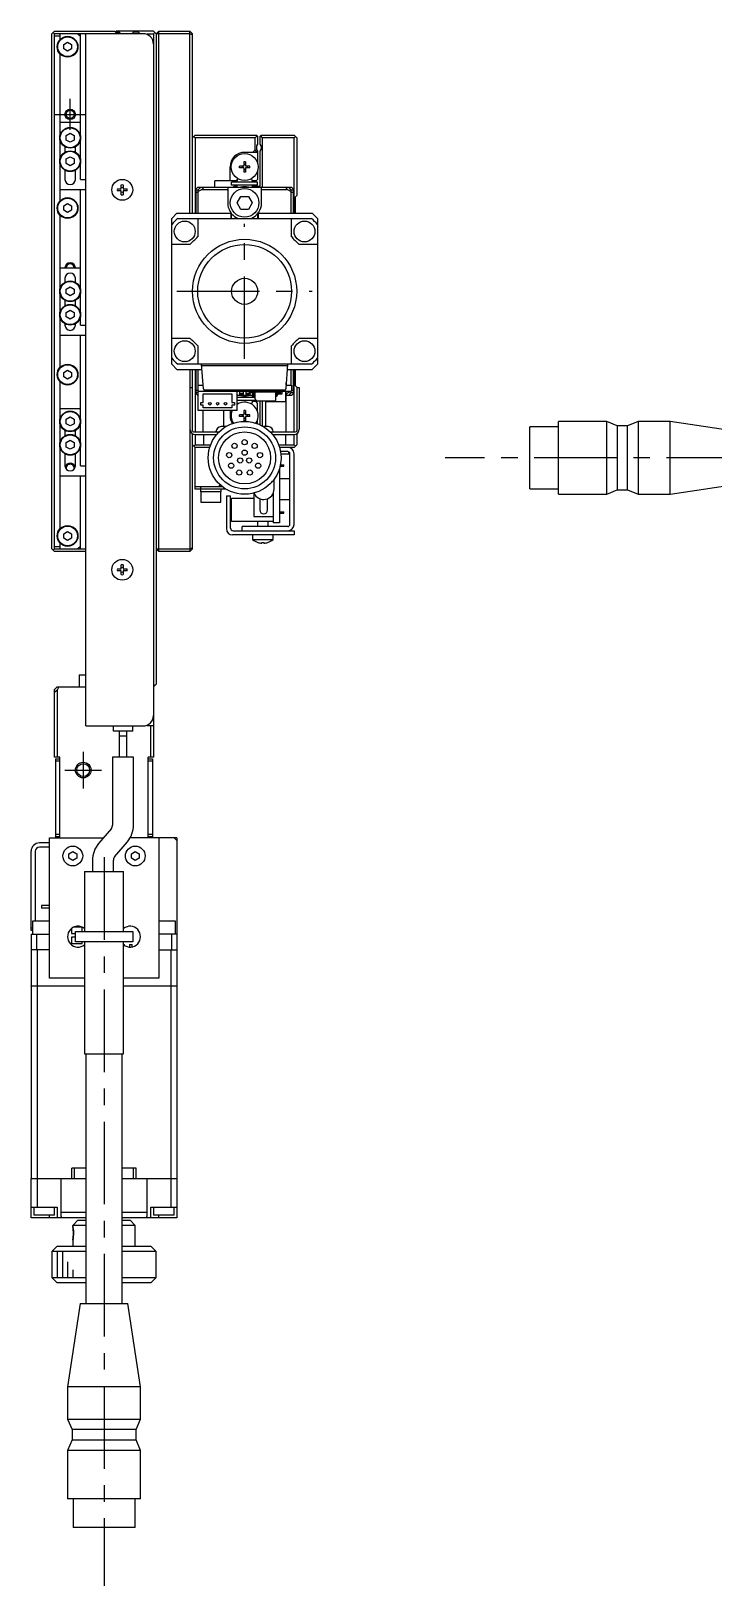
# Model space of a CAD drawing. Extents: x -2 to 851, y -8 to 505.
# Drawn here: x 467.3 to 598.4, y 78.1 to 376.9 of the extents above; entities that cross this region are included whole.
import ezdxf

# ---------------------------------------------------------------- set-up
doc = ezdxf.new("R2010")
doc.units = 0
doc.header["$LTSCALE"] = 0.5
doc.linetypes.add('CENTER', pattern=[50.8, 31.75, -6.35, 6.35, -6.35])
for name, color, linetype in [('MSM_CENTER', 1, 'CENTER'), ('MSM_CONTINUOUS', 7, 'CONTINUOUS'), ('MSM_NARROW', 5, 'CONTINUOUS')]:
    doc.layers.add(name, color=color, linetype=linetype)

msp = doc.modelspace()

# ---------------------------------------------------------------- linework, layer by layer
at = {"layer": 'MSM_CENTER'}
for p, q in [((474.76, 357.86), (474.76, 363.86)), ((471.76, 360.86), (477.76, 360.86)), ((508.26, 313.86), (508.26, 339.86)), ((495.26, 326.86), (521.26, 326.86)), ((706.76, 294.86), (546.76, 294.86)), ((477.26, 238.36), (477.26, 231.36)), ((473.76, 234.86), (480.76, 234.86)), ((481.26, 218.11), (481.26, 78.11))]:
    msp.add_line(p, q, dxfattribs=at)
at = {"layer": 'MSM_CONTINUOUS'}
for p, q in [((471.26, 376.36), (471.76, 376.86)), ((471.76, 376.36), (471.51, 376.61)), ((471.76, 376.86), (483.26, 376.86)), ((483.26, 376.86), (483.76, 376.36)), ((483.36, 376.76), (483.56, 376.76)), ((483.46, 376.76), (483.56, 376.86)), ((490.76, 376.86), (483.56, 376.86)), ((483.66, 376.46), (483.56, 376.36)), ((483.86, 376.36), (483.86, 376.46)), ((484.06, 376.36), (484.06, 376.86)), ((484.26, 376.36), (484.26, 376.86)), ((484.46, 376.36), (484.26, 376.56)), ((487.96, 376.66), (486.76, 376.66)), ((486.76, 376.66), (486.76, 376.36)), ((487.96, 376.66), (487.96, 376.36)), ((491.26, 376.36), (490.76, 376.86)), ((491.01, 376.61), (490.76, 376.36)), ((491.76, 376.86), (491.26, 376.36)), ((491.76, 376.86), (497.76, 376.86)), ((491.76, 276.86), (491.76, 376.86)), ((498.26, 376.36), (497.76, 376.86)), ((497.76, 341.86), (497.76, 376.86)), ((471.26, 277.36), (471.26, 376.36)), ((488.76, 376.36), (471.76, 376.36)), ((471.76, 277.36), (471.76, 376.36)), ((472.76, 375.86), (471.76, 375.86)), ((472.76, 376.36), (472.76, 375.18)), ((473.51, 374.29), (474.26, 374.73)), ((473.51, 373.43), (473.51, 374.29)), ((474.26, 374.73), (475.01, 374.29)), ((475.01, 374.29), (475.01, 373.43)), ((476.26, 376.36), (476.76, 375.86)), ((476.76, 348.36), (476.76, 376.36)), ((477.76, 243.36), (477.76, 376.36)), ((489.56, 376.36), (490.76, 376.36)), ((490.76, 376.36), (490.76, 237.36)), ((491.26, 376.36), (491.26, 251.36)), ((497.76, 376.36), (491.26, 376.36)), ((498.26, 376.15), (497.76, 376.36)), ((498.26, 341.86), (498.26, 376.36)), ((472.76, 372.54), (472.76, 344.18)), ((474.26, 373), (473.51, 373.43)), ((475.01, 373.43), (474.26, 373)), ((472.76, 359.36), (476.76, 359.36)), ((474.01, 356.79), (474.76, 357.23)), ((474.01, 355.93), (474.01, 356.79)), ((474.76, 355.5), (474.01, 355.93)), ((474.76, 357.23), (475.51, 356.79)), ((475.51, 355.93), (474.76, 355.5)), ((475.51, 356.79), (475.51, 355.93)), ((498.26, 356.36), (498.76, 356.86)), ((498.76, 356.36), (498.51, 356.61)), ((498.76, 356.86), (510.56, 356.86)), ((510.26, 356.36), (498.76, 356.36)), ((498.76, 356.36), (498.76, 341.86)), ((510.66, 356.76), (510.26, 356.36)), ((510.26, 354.06), (510.26, 356.36)), ((510.56, 356.86), (510.76, 356.66)), ((510.76, 356.66), (510.76, 355.12)), ((511.26, 356.66), (511.46, 356.86)), ((511.26, 355.12), (511.26, 356.66)), ((511.31, 356.71), (511.66, 356.36)), ((511.46, 356.86), (517.76, 356.86)), ((511.66, 356.36), (511.66, 346.86)), ((517.76, 356.36), (511.66, 356.36)), ((517.76, 356.86), (518.26, 356.36)), ((518.01, 356.61), (517.76, 356.36)), ((517.76, 341.86), (517.76, 356.36)), ((518.26, 356.36), (518.26, 345.26)), ((473.76, 354.63), (473.76, 353.59)), ((474.01, 352.29), (474.76, 352.73)), ((474.76, 352.73), (475.51, 352.29)), ((475.76, 353.59), (475.76, 354.63)), ((510.76, 353.56), (508.26, 353.56)), ((510.26, 354.06), (509.76, 353.56)), ((510.61, 353.56), (510.26, 354.06)), ((510.76, 353.8), (510.76, 351.48)), ((511.26, 347.06), (511.26, 353.8)), ((473.76, 350.13), (473.76, 348.36)), ((474.01, 351.43), (474.01, 352.29)), ((474.76, 351), (474.01, 351.43)), ((475.51, 351.43), (474.76, 351)), ((475.51, 352.29), (475.51, 351.43)), ((475.76, 348.36), (475.76, 350.13)), ((505.46, 348.06), (505.46, 350.76)), ((507.26, 350.62), (507.26, 350.91)), ((508.05, 350.91), (507.26, 350.91)), ((508.05, 350.62), (507.26, 350.62)), ((507.79, 350.91), (507.79, 350.62)), ((508.4, 351.76), (508.11, 351.76)), ((508.11, 351.76), (508.11, 350.97)), ((508.4, 351.23), (508.11, 351.23)), ((508.11, 350.56), (508.11, 349.76)), ((508.11, 350.29), (508.4, 350.29)), ((508.4, 349.76), (508.11, 349.76)), ((508.4, 351.76), (508.4, 350.97)), ((508.4, 350.56), (508.4, 349.76)), ((509.26, 350.91), (508.46, 350.91)), ((509.26, 350.62), (508.46, 350.62)), ((508.73, 350.91), (508.73, 350.62)), ((509.26, 350.62), (509.26, 350.91)), ((510.76, 350.05), (510.76, 348.36)), ((476.76, 348.36), (477.76, 348.36)), ((483.83, 346.56), (484.56, 346.56)), ((484.56, 346.56), (484.56, 347.29)), ((484.96, 347.29), (484.96, 346.56)), ((484.96, 346.56), (485.68, 346.56)), ((499.26, 346.86), (498.76, 346.36)), ((499.26, 346.86), (517.26, 346.86)), ((499.36, 346.36), (499.86, 346.86)), ((499.76, 346.76), (499.76, 346.86)), ((500.47, 346.86), (499.97, 346.36)), ((502.56, 346.86), (502.56, 348.06)), ((506.71, 348.06), (502.56, 348.06)), ((505.01, 346.86), (505.01, 343.86)), ((505.76, 347.26), (505.76, 347.86)), ((510.76, 347.86), (505.76, 347.86)), ((510.76, 347.26), (505.76, 347.26)), ((506.26, 347.06), (506.06, 346.86)), ((506.26, 347.06), (506.26, 346.86)), ((506.26, 347.06), (506.71, 347.06)), ((506.71, 348.06), (506.93, 348.44)), ((506.71, 347.06), (506.79, 346.92)), ((509.68, 346.86), (509.8, 347.06)), ((509.72, 348.2), (509.8, 348.06)), ((510.46, 348.06), (509.8, 348.06)), ((509.8, 347.06), (511.26, 347.06)), ((510.46, 348.06), (510.76, 348.36)), ((510.76, 347.26), (510.76, 347.86)), ((511.16, 346.86), (511.16, 347.06)), ((511.51, 343.86), (511.51, 346.86)), ((516.54, 346.36), (516.04, 346.86)), ((516.66, 346.86), (517.16, 346.36)), ((516.76, 346.76), (516.76, 346.86)), ((517.76, 346.36), (517.26, 346.86)), ((477.76, 346.36), (472.76, 346.36)), ((473.51, 343.29), (474.26, 343.73)), ((474.26, 343.73), (475.01, 343.29)), ((476.76, 320.36), (476.76, 346.36)), ((484.56, 346.16), (483.83, 346.16)), ((484.56, 345.43), (484.56, 346.16)), ((484.96, 346.16), (484.96, 345.43)), ((485.68, 346.16), (484.96, 346.16)), ((498.96, 346.36), (499.36, 346.36)), ((498.96, 341.86), (498.96, 346.36)), ((499.36, 345.86), (498.96, 345.86)), ((499.97, 346.36), (499.36, 346.06)), ((499.36, 341.86), (499.36, 346.36)), ((505.01, 346.36), (499.97, 346.36)), ((506.81, 343.86), (507.53, 345.11)), ((507.53, 342.61), (506.81, 343.86)), ((507.53, 345.11), (508.98, 345.11)), ((508.98, 345.11), (509.7, 343.86)), ((509.7, 343.86), (508.98, 342.61)), ((516.54, 346.36), (511.51, 346.36)), ((517.16, 346.06), (516.54, 346.36)), ((517.16, 346.36), (517.56, 346.36)), ((517.16, 346.36), (517.16, 341.86)), ((517.56, 345.86), (517.16, 345.86)), ((517.56, 346.36), (517.56, 341.86)), ((517.96, 344.96), (518.26, 345.26)), ((517.96, 344.96), (517.96, 341.86)), ((472.76, 341.54), (472.76, 312.18)), ((473.51, 342.43), (473.51, 343.29)), ((474.26, 342), (473.51, 342.43)), ((475.01, 342.43), (474.26, 342)), ((475.01, 343.29), (475.01, 342.43)), ((495.26, 341.86), (494.26, 340.86)), ((494.26, 312.86), (494.26, 340.86)), ((495.26, 341.86), (505.66, 341.86)), ((495.41, 340.86), (521.1, 340.86)), ((499.26, 340.86), (499.26, 337.36)), ((505.66, 340.86), (505.66, 341.86)), ((505.77, 340.86), (505.77, 341.77)), ((508.98, 342.61), (507.53, 342.61)), ((510.75, 341.77), (510.75, 340.86)), ((510.86, 341.86), (510.86, 340.86)), ((510.86, 341.86), (521.26, 341.86)), ((517.26, 337.36), (517.26, 340.86)), ((522.26, 340.86), (521.26, 341.86)), ((522.26, 340.86), (522.26, 312.86)), ((497.76, 335.86), (494.26, 335.86)), ((522.26, 335.86), (518.76, 335.86)), ((472.76, 331.36), (476.76, 331.36)), ((473.76, 329.36), (473.76, 328.59)), ((475.76, 328.59), (475.76, 329.36)), ((474.01, 327.29), (474.76, 327.73)), ((474.01, 326.43), (474.01, 327.29)), ((474.76, 326), (474.01, 326.43)), ((474.76, 327.73), (475.51, 327.29)), ((475.51, 326.43), (474.76, 326)), ((475.51, 327.29), (475.51, 326.43)), ((473.76, 325.13), (473.76, 324.09)), ((474.01, 322.79), (474.76, 323.23)), ((474.01, 321.93), (474.01, 322.79)), ((474.76, 323.23), (475.51, 322.79)), ((475.51, 322.79), (475.51, 321.93)), ((475.76, 324.09), (475.76, 325.13)), ((473.76, 320.63), (473.76, 320.36)), ((474.76, 321.5), (474.01, 321.93)), ((475.51, 321.93), (474.76, 321.5)), ((475.76, 320.36), (475.76, 320.63)), ((476.76, 320.36), (477.76, 320.36)), ((477.76, 318.36), (472.76, 318.36)), ((476.76, 293.36), (476.76, 318.36)), ((494.26, 317.86), (497.76, 317.86)), ((518.76, 317.86), (522.26, 317.86)), ((499.26, 316.36), (499.26, 312.86)), ((517.26, 312.86), (517.26, 316.36)), ((473.51, 311.29), (474.26, 311.73)), ((473.51, 310.43), (473.51, 311.29)), ((474.26, 311.73), (475.01, 311.29)), ((475.01, 311.29), (475.01, 310.43)), ((494.26, 312.86), (495.26, 311.86)), ((495.26, 311.86), (500.08, 311.86)), ((521.1, 312.86), (495.41, 312.86)), ((497.76, 311.86), (497.76, 276.86)), ((498.26, 300.06), (498.26, 311.86)), ((498.76, 311.86), (498.76, 299.86)), ((498.96, 307.36), (498.96, 311.86)), ((499.36, 308.86), (499.36, 311.86)), ((500.34, 308.14), (500.01, 312.86)), ((516.49, 312.56), (500.03, 312.56)), ((516.51, 312.86), (516.18, 308.14)), ((516.44, 311.86), (521.26, 311.86)), ((517.16, 311.86), (517.16, 308.86)), ((517.56, 311.86), (517.56, 307.36)), ((517.76, 299.86), (517.76, 311.86)), ((517.96, 311.86), (517.96, 308.76)), ((521.26, 311.86), (522.26, 312.86)), ((472.76, 309.54), (472.76, 281.18)), ((474.26, 310), (473.51, 310.43)), ((475.01, 310.43), (474.26, 310)), ((497.76, 308.36), (498.26, 308.36)), ((498.96, 307.86), (499.26, 307.86)), ((499.26, 308.86), (500.29, 308.86)), ((499.26, 308.86), (499.26, 307.66)), ((500.26, 309.29), (500.26, 308.86)), ((515.88, 307.86), (500.64, 307.86)), ((516.23, 308.86), (517.26, 308.86)), ((516.26, 308.86), (516.26, 309.29)), ((517.26, 308.86), (517.26, 307.66)), ((517.26, 307.86), (517.56, 307.86)), ((518.26, 308.46), (517.96, 308.76)), ((518.26, 308.46), (518.26, 300.06)), ((518.26, 308.36), (518.76, 308.36)), ((518.76, 308.36), (518.76, 300.36)), ((498.76, 307.36), (499.26, 306.86)), ((499.33, 307.36), (498.96, 307.36)), ((499.26, 307.66), (517.26, 307.66)), ((499.26, 306.86), (499.33, 306.86)), ((499.33, 303.96), (499.33, 307.66)), ((499.83, 305.51), (500.33, 305.51)), ((499.83, 305.01), (499.83, 305.51)), ((500.33, 305.01), (499.83, 305.01)), ((500.33, 307.16), (505.83, 307.16)), ((500.33, 305.51), (500.33, 307.16)), ((500.33, 304.46), (500.33, 305.01)), ((505.83, 307.16), (505.83, 305.51)), ((505.83, 305.51), (506.33, 305.51)), ((505.83, 305.01), (505.83, 304.46)), ((506.33, 305.01), (505.83, 305.01)), ((506.33, 305.51), (506.33, 305.01)), ((506.83, 303.96), (506.83, 307.66)), ((509.85, 306.86), (506.83, 306.86)), ((510.26, 306.46), (506.83, 306.46)), ((510.56, 305.86), (506.83, 305.86)), ((506.93, 305.29), (506.83, 305.46)), ((507.26, 307.66), (507.26, 306.86)), ((508.01, 307.24), (507.26, 307.24)), ((508.01, 307.11), (507.26, 307.11)), ((508.01, 307.66), (508.01, 306.86)), ((508.51, 307.66), (508.51, 306.86)), ((509.26, 307.24), (508.51, 307.24)), ((509.26, 307.11), (508.51, 307.11)), ((509.21, 307.43), (509.21, 307.66)), ((509.21, 307.43), (509.72, 307.43)), ((509.26, 307.43), (509.26, 306.86)), ((509.46, 307.43), (509.46, 307.66)), ((509.52, 307.43), (509.52, 307.66)), ((509.8, 306.66), (509.68, 306.86)), ((509.8, 305.66), (509.72, 305.52)), ((509.76, 307.66), (509.76, 307.66)), ((509.76, 307.42), (509.76, 306.86)), ((509.82, 307.24), (509.76, 307.24)), ((509.82, 307.11), (509.76, 307.11)), ((509.8, 306.66), (510.26, 306.66)), ((510.46, 305.66), (509.8, 305.66)), ((509.82, 307.33), (509.82, 307)), ((510.05, 307), (510.05, 307.33)), ((510.26, 307.24), (510.05, 307.24)), ((510.26, 307.11), (510.05, 307.11)), ((510.15, 306.9), (510.26, 306.9)), ((510.15, 306.67), (510.26, 306.67)), ((510.26, 306.2), (510.26, 307.46)), ((510.61, 305.81), (510.29, 306.13)), ((510.36, 307.56), (514.06, 307.56)), ((510.76, 305.36), (510.46, 305.66)), ((514.06, 305.78), (510.68, 305.78)), ((510.76, 303.68), (510.76, 305.36)), ((510.94, 307.66), (510.94, 307.56)), ((511.26, 301.19), (511.26, 305.78)), ((511.51, 307.66), (511.51, 307.56)), ((511.66, 305.78), (511.66, 300.98)), ((512.26, 305.78), (512.26, 300.86)), ((512.36, 307.66), (512.36, 307.56)), ((512.36, 305.78), (512.36, 305.66)), ((512.36, 305.66), (516.16, 305.66)), ((512.48, 307.66), (512.48, 307.56)), ((514.16, 307.46), (514.16, 305.88)), ((514.37, 307.11), (514.16, 307.11)), ((514.16, 306.9), (514.27, 306.9)), ((514.16, 306.67), (514.27, 306.67)), ((514.37, 307), (514.37, 307.33)), ((514.48, 307.66), (514.48, 307.58)), ((514.6, 307.33), (514.6, 307)), ((515.43, 307.11), (514.6, 307.11)), ((514.7, 307.43), (515.21, 307.43)), ((514.89, 307.66), (514.89, 307.43)), ((514.96, 307.66), (514.96, 307.43)), ((515.21, 307.66), (515.21, 307.43)), ((515.43, 307.66), (515.43, 307.11)), ((516.16, 305.66), (516.16, 307.66)), ((516.16, 307.36), (516.54, 307.36)), ((516.16, 306.97), (516.54, 307.36)), ((517.26, 306.86), (516.16, 306.86)), ((516.26, 299.86), (516.26, 306.86)), ((516.54, 307.36), (517.14, 307.66)), ((517.16, 307.36), (516.66, 306.86)), ((516.76, 306.86), (516.76, 306.96)), ((517.16, 307.66), (517.16, 307.36)), ((517.56, 307.36), (517.16, 307.36)), ((517.26, 306.86), (517.76, 307.36)), ((472.76, 304.36), (476.76, 304.36)), ((474.01, 302.29), (474.76, 302.73)), ((474.01, 301.43), (474.01, 302.29)), ((474.76, 302.73), (475.51, 302.29)), ((475.51, 302.29), (475.51, 301.43)), ((506.83, 303.96), (499.33, 303.96)), ((500.26, 303.96), (500.26, 299.86)), ((505.83, 304.46), (500.33, 304.46)), ((504.26, 300.86), (504.26, 303.96)), ((505.46, 303.96), (505.46, 302.96)), ((507.26, 302.82), (507.26, 303.11)), ((508.05, 303.11), (507.26, 303.11)), ((508.05, 302.82), (507.26, 302.82)), ((507.79, 303.11), (507.79, 302.82)), ((508.4, 303.96), (508.11, 303.96)), ((508.11, 303.96), (508.11, 303.17)), ((508.4, 303.43), (508.11, 303.43)), ((508.11, 302.76), (508.11, 301.96)), ((508.11, 302.49), (508.4, 302.49)), ((508.4, 301.96), (508.11, 301.96)), ((508.4, 303.96), (508.4, 303.17)), ((508.4, 302.76), (508.4, 301.96)), ((509.26, 303.11), (508.46, 303.11)), ((509.26, 302.82), (508.46, 302.82)), ((508.73, 303.11), (508.73, 302.82)), ((509.26, 302.82), (509.26, 303.11)), ((510.76, 301.4), (510.76, 302.25)), ((577.81, 301.86), (568.51, 301.86)), ((568.51, 287.86), (568.51, 301.86)), ((579.81, 301.01), (577.81, 301.86)), ((577.81, 287.86), (577.81, 301.86)), ((583.81, 301.86), (581.81, 301.01)), ((590.01, 301.86), (583.81, 301.86)), ((583.81, 301.86), (583.81, 287.86)), ((606.01, 299.43), (590.01, 301.86)), ((590.01, 287.86), (590.01, 301.86)), ((473.76, 300.13), (473.76, 299.09)), ((474.76, 301), (474.01, 301.43)), ((475.51, 301.43), (474.76, 301)), ((475.76, 299.09), (475.76, 300.13)), ((498.26, 277.36), (498.26, 299.5)), ((498.46, 299.86), (503.36, 299.86)), ((498.76, 299.36), (502.89, 299.36)), ((498.76, 299.36), (498.76, 297.36)), ((500.36, 299.36), (500.36, 297.36)), ((502.76, 299.36), (502.76, 299.19)), ((504.65, 300.86), (503.76, 300.86)), ((512.76, 300.86), (511.86, 300.86)), ((513.15, 299.86), (518.06, 299.86)), ((513.62, 299.36), (517.76, 299.36)), ((513.76, 299.19), (513.76, 299.36)), ((516.16, 297.36), (516.16, 299.36)), ((517.76, 297.36), (517.76, 299.36)), ((518.26, 299.5), (518.26, 297.36)), ((568.51, 300.81), (563.01, 300.81)), ((563.01, 288.91), (563.01, 300.81)), ((581.81, 301.01), (579.81, 301.01)), ((579.81, 301.01), (579.81, 288.71)), ((581.81, 288.71), (581.81, 301.01)), ((474.01, 297.79), (474.76, 298.23)), ((474.01, 296.93), (474.01, 297.79)), ((474.76, 296.5), (474.01, 296.93)), ((474.76, 298.23), (475.51, 297.79)), ((475.51, 296.93), (474.76, 296.5)), ((475.51, 297.79), (475.51, 296.93)), ((498.76, 296.86), (498.26, 297.36)), ((498.51, 297.11), (498.76, 297.36)), ((498.76, 297.36), (501.72, 297.36)), ((501.55, 296.86), (498.76, 296.86)), ((498.76, 288.86), (498.76, 296.86)), ((514.79, 297.36), (517.76, 297.36)), ((517.76, 296.86), (514.96, 296.86)), ((516.56, 296.06), (515.15, 296.06)), ((516.76, 295.56), (516.76, 296.01)), ((517.76, 297.36), (518.01, 297.11)), ((518.26, 297.36), (517.76, 296.86)), ((473.76, 295.63), (473.76, 293.36)), ((475.76, 293.36), (475.76, 295.63)), ((476.76, 293.36), (477.76, 293.36)), ((514.96, 292.83), (514.96, 282.36)), ((515.06, 293.24), (515.76, 293.24)), ((515.12, 293.49), (515.76, 293.49)), ((516.76, 295.56), (515.22, 295.56)), ((515.76, 293.24), (515.76, 293.49)), ((516.96, 282.06), (516.96, 295.66)), ((517.76, 282.06), (517.76, 295.66)), ((477.76, 291.36), (472.76, 291.36)), ((476.76, 277.36), (476.76, 291.36)), ((513.91, 288.86), (513.91, 290.73)), ((516.96, 290.86), (514.96, 290.86)), ((590.01, 287.86), (606.01, 290.29)), ((498.76, 289.36), (503.93, 289.36)), ((504.65, 288.86), (498.76, 288.86)), ((499.76, 289.36), (499.76, 288.36)), ((503.76, 288.36), (499.76, 288.36)), ((499.86, 288.36), (499.86, 286.36)), ((503.56, 289.67), (503.26, 289.36)), ((503.66, 286.36), (503.66, 288.36)), ((503.76, 289.36), (503.76, 289.5)), ((503.76, 288.36), (503.76, 288.86)), ((504.76, 287.56), (505.56, 287.56)), ((504.76, 287.56), (504.76, 281.26)), ((505.56, 281.36), (505.56, 287.56)), ((505.76, 282.61), (505.76, 287.11)), ((505.76, 287.11), (510.06, 287.11)), ((510.06, 288.1), (510.06, 283.61)), ((511.16, 287.01), (511.16, 284.86)), ((512.66, 284.86), (512.66, 287.01)), ((513.76, 288.1), (513.76, 282.36)), ((514.96, 286.86), (516.96, 286.86)), ((563.01, 288.91), (568.51, 288.91)), ((568.51, 287.86), (577.81, 287.86)), ((577.81, 287.86), (579.81, 288.71)), ((579.81, 288.71), (581.81, 288.71)), ((581.81, 288.71), (583.81, 287.86)), ((583.81, 287.86), (590.01, 287.86)), ((499.86, 286.36), (503.66, 286.36)), ((514.96, 284.49), (515.76, 284.49)), ((514.96, 284.24), (515.76, 284.24)), ((515.76, 284.24), (515.76, 284.49)), ((513.76, 282.61), (505.76, 282.61)), ((506.06, 280.86), (517.76, 280.86)), ((507.76, 280.86), (507.76, 281.66)), ((516.56, 281.66), (507.76, 281.66)), ((510.06, 283.61), (513.76, 283.61)), ((510.76, 282.61), (510.76, 281.66)), ((512.76, 281.66), (512.76, 282.61)), ((514.96, 282.36), (513.76, 282.36)), ((517.76, 280.86), (517.76, 280.06)), ((471.76, 277.86), (472.76, 277.86)), ((472.76, 278.54), (472.76, 277.36)), ((473.51, 280.29), (474.26, 280.73)), ((473.51, 279.43), (473.51, 280.29)), ((474.26, 279), (473.51, 279.43)), ((474.26, 280.73), (475.01, 280.29)), ((475.01, 279.43), (474.26, 279)), ((475.01, 280.29), (475.01, 279.43)), ((476.76, 277.86), (476.26, 277.36)), ((517.76, 280.06), (505.96, 280.06)), ((509.76, 280.06), (509.76, 279.16)), ((509.76, 279.16), (513.76, 279.16)), ((510.81, 278.61), (510.83, 278.61)), ((511.56, 278.61), (511.96, 278.61)), ((511.56, 278.47), (511.56, 278.61)), ((511.96, 278.61), (511.96, 278.47)), ((512.68, 278.61), (512.71, 278.61)), ((513.76, 279.16), (513.76, 280.06)), ((471.76, 276.86), (471.26, 277.36)), ((471.51, 277.11), (471.76, 277.36)), ((471.76, 277.36), (477.76, 277.36)), ((477.76, 276.86), (471.76, 276.86)), ((491.26, 277.36), (491.76, 276.86)), ((491.26, 277.36), (497.76, 277.36)), ((497.76, 276.86), (491.76, 276.86)), ((497.76, 277.36), (498.26, 277.57)), ((497.76, 276.86), (498.26, 277.36)), ((483.83, 273.56), (484.56, 273.56)), ((484.56, 273.16), (483.83, 273.16)), ((484.56, 273.56), (484.56, 274.29)), ((484.56, 272.43), (484.56, 273.16)), ((484.96, 274.29), (484.96, 273.56)), ((484.96, 273.56), (485.68, 273.56)), ((485.68, 273.16), (484.96, 273.16)), ((484.96, 273.16), (484.96, 272.43)), ((476.51, 253.16), (477.76, 253.16)), ((476.51, 253.16), (476.51, 250.86)), ((490.76, 251.36), (491.01, 251.11)), ((491.26, 251.36), (490.76, 250.86)), ((471.76, 250.36), (472.26, 250.86)), ((471.76, 237.36), (471.76, 250.36)), ((472.26, 250.25), (471.76, 249.75)), ((472.56, 250.86), (472.26, 250.25)), ((472.26, 250.86), (477.76, 250.86)), ((472.26, 250.25), (472.26, 237.36)), ((477.76, 243.36), (488.76, 243.36)), ((483.06, 242.36), (483.06, 243.36)), ((486.76, 242.36), (483.06, 242.36)), ((484.16, 242.36), (484.16, 237.36)), ((485.66, 237.36), (485.66, 242.36)), ((486.76, 242.36), (486.76, 243.36)), ((490.76, 243.36), (489.56, 243.36)), ((490.26, 237.36), (490.26, 243.36)), ((485.66, 241.36), (484.16, 241.36)), ((472.76, 237.36), (471.76, 237.36)), ((471.96, 237.06), (472.76, 237.06)), ((471.96, 237.06), (471.96, 221.86)), ((472.76, 236.56), (471.96, 236.56)), ((472.76, 221.86), (472.76, 237.36)), ((482.91, 237.36), (482.91, 224.31)), ((486.91, 237.36), (482.91, 237.36)), ((486.91, 224.31), (486.91, 237.36)), ((489.76, 221.86), (489.76, 237.36)), ((490.76, 237.36), (489.76, 237.36)), ((489.76, 237.06), (490.56, 237.06)), ((490.56, 236.56), (489.76, 236.56)), ((490.56, 237.06), (490.56, 222.06)), ((470.76, 194.86), (470.76, 221.86)), ((470.76, 221.86), (481.16, 221.86)), ((471.96, 222.56), (472.76, 222.56)), ((472.76, 222.06), (471.96, 222.06)), ((482.67, 223.67), (480.22, 220.75)), ((483.28, 218.17), (485.74, 221.1)), ((495.26, 221.86), (486.26, 221.86)), ((489.76, 222.56), (490.56, 222.56)), ((490.56, 222.06), (489.76, 222.06)), ((491.76, 221.86), (491.76, 194.86)), ((494.76, 221.86), (495.26, 221.36)), ((495.26, 221.86), (495.26, 193.41)), ((467.26, 204.06), (467.26, 219.26)), ((468.06, 219.26), (468.06, 205.86)), ((470.76, 220.86), (468.86, 220.86)), ((470.76, 220.06), (468.86, 220.06)), ((474.51, 218.79), (475.26, 219.23)), ((474.51, 217.93), (474.51, 218.79)), ((475.26, 219.23), (476.01, 218.79)), ((476.01, 218.79), (476.01, 217.93)), ((486.51, 218.79), (487.26, 219.23)), ((486.51, 217.93), (486.51, 218.79)), ((487.26, 219.23), (488.01, 218.79)), ((488.01, 218.79), (488.01, 217.93)), ((475.26, 217.5), (474.51, 217.93)), ((476.01, 217.93), (475.26, 217.5)), ((477.51, 215.36), (485.01, 215.36)), ((477.51, 215.36), (477.51, 203.86)), ((479.05, 217.53), (479.05, 215.36)), ((483.05, 215.36), (483.05, 217.53)), ((485.01, 203.86), (485.01, 215.36)), ((487.26, 217.5), (486.51, 217.93)), ((488.01, 217.93), (487.26, 217.5)), ((470.76, 208.86), (469.26, 208.86)), ((469.26, 208.86), (469.26, 208.36)), ((470.76, 208.36), (469.26, 208.36)), ((467.26, 204.56), (467.51, 204.56)), ((467.51, 204.06), (467.26, 204.06)), ((467.26, 203.36), (467.26, 193.41)), ((467.26, 203.36), (470.76, 203.36)), ((470.76, 205.86), (467.51, 205.86)), ((467.51, 205.86), (467.51, 203.36)), ((468.26, 203.36), (468.26, 200.36)), ((475.03, 204.44), (475.03, 203.44)), ((475.03, 203.44), (475.76, 203.44)), ((477.03, 204.69), (475.45, 204.69)), ((475.76, 201.86), (475.76, 203.86)), ((475.76, 203.86), (486.76, 203.86)), ((477.03, 203.86), (477.03, 204.69)), ((486.76, 203.86), (486.76, 201.86)), ((495.01, 205.86), (491.76, 205.86)), ((495.26, 203.36), (491.76, 203.36)), ((494.26, 200.36), (494.26, 203.36)), ((495.01, 203.36), (495.01, 205.86)), ((470.76, 200.36), (467.26, 200.36)), ((468.41, 200.36), (468.41, 193.41)), ((475.76, 202.79), (475.03, 202.79)), ((475.03, 202.79), (475.03, 201.54)), ((475.03, 201.54), (477.03, 201.54)), ((486.76, 201.86), (475.76, 201.86)), ((477.03, 201.54), (477.03, 201.86)), ((477.51, 201.86), (477.51, 180.36)), ((485.01, 180.36), (485.01, 201.86)), ((485.01, 201.36), (485.18, 201.36)), ((485.18, 201.18), (485.18, 201.36)), ((486.18, 201.36), (486.18, 200.86)), ((486.18, 201.36), (486.68, 201.36)), ((486.68, 200.91), (486.68, 201.36)), ((491.76, 200.36), (495.26, 200.36)), ((494.1, 200.36), (494.1, 193.41)), ((477.51, 194.86), (470.76, 194.86)), ((491.76, 194.86), (485.01, 194.86)), ((467.26, 193.41), (477.51, 193.41)), ((467.26, 193.36), (467.26, 156.41)), ((477.51, 193.36), (467.26, 193.36)), ((467.27, 193.36), (467.27, 193.41)), ((468.41, 193.36), (468.41, 193.41)), ((468.41, 193.36), (468.41, 156.41)), ((485.01, 193.41), (495.26, 193.41)), ((495.26, 193.36), (485.01, 193.36)), ((494.1, 193.36), (494.1, 193.41)), ((494.1, 193.36), (494.1, 156.41)), ((495.25, 193.36), (495.25, 193.41)), ((495.26, 193.36), (495.26, 156.41)), ((477.51, 180.36), (485.01, 180.36)), ((477.76, 180.36), (477.76, 132.36)), ((484.76, 132.36), (484.76, 180.36)), ((475.1, 156.41), (475.1, 158.36)), ((477.76, 158.36), (475.1, 158.36)), ((475.6, 156.36), (475.6, 158.36)), ((487.41, 158.36), (484.76, 158.36)), ((486.91, 156.36), (486.91, 158.36)), ((487.41, 156.41), (487.41, 158.36)), ((467.26, 156.41), (475.6, 156.41)), ((467.26, 148.86), (467.26, 156.36)), ((477.76, 156.36), (467.26, 156.36)), ((467.27, 156.36), (467.27, 156.41)), ((468.41, 156.36), (468.41, 156.41)), ((468.41, 156.36), (468.41, 150.86)), ((473.01, 149.91), (473.01, 156.36)), ((495.26, 156.36), (484.76, 156.36)), ((486.91, 156.41), (495.26, 156.41)), ((489.51, 156.36), (489.51, 149.91)), ((494.1, 156.36), (494.1, 156.41)), ((494.1, 156.36), (494.1, 150.86)), ((495.25, 156.36), (495.25, 156.41)), ((495.26, 156.36), (495.26, 148.86)), ((467.26, 150.86), (472.26, 150.86)), ((467.76, 150.86), (467.76, 149.36)), ((471.76, 149.36), (471.76, 150.86)), ((472.26, 150.86), (472.26, 148.86)), ((473.01, 149.91), (477.76, 149.91)), ((473.01, 149.06), (473.01, 149.86)), ((477.76, 149.86), (473.01, 149.86)), ((473.06, 149.86), (473.06, 149.91)), ((484.76, 149.91), (489.51, 149.91)), ((489.51, 149.86), (484.76, 149.86)), ((489.46, 149.86), (489.46, 149.91)), ((489.51, 149.86), (489.51, 149.06)), ((490.26, 148.86), (490.26, 150.86)), ((490.26, 150.86), (495.26, 150.86)), ((490.76, 150.86), (490.76, 149.36)), ((494.76, 149.36), (494.76, 150.86)), ((477.76, 148.86), (467.26, 148.86)), ((471.76, 149.36), (467.76, 149.36)), ((470.76, 148.86), (470.76, 149.36)), ((473.01, 149.06), (473.03, 149.06)), ((473.03, 149.06), (473.03, 148.86)), ((475.26, 147.36), (476.26, 148.36)), ((477.76, 147.36), (475.26, 147.36)), ((475.26, 147.36), (475.26, 147.11)), ((476.26, 148.36), (477.76, 148.36)), ((495.26, 148.86), (484.76, 148.86)), ((484.76, 148.36), (486.26, 148.36)), ((487.26, 147.36), (484.76, 147.36)), ((486.26, 148.36), (487.26, 147.36)), ((487.26, 143.36), (487.26, 147.36)), ((489.49, 149.06), (489.51, 149.06)), ((489.49, 148.86), (489.49, 149.06)), ((494.76, 149.36), (490.76, 149.36)), ((491.76, 148.86), (491.76, 149.36)), ((475.26, 144.61), (475.26, 143.36)), ((472.26, 143.36), (471.26, 142.36)), ((477.76, 142.36), (471.26, 142.36)), ((471.26, 142.36), (471.26, 137.36)), ((472.26, 143.36), (477.76, 143.36)), ((484.76, 143.36), (490.26, 143.36)), ((491.26, 142.36), (484.76, 142.36)), ((491.26, 142.36), (490.26, 143.36)), ((491.26, 137.36), (491.26, 142.36)), ((471.26, 137.36), (477.76, 137.36)), ((471.26, 137.36), (472.26, 136.36)), ((477.76, 136.36), (472.26, 136.36)), ((484.76, 137.36), (491.26, 137.36)), ((490.26, 136.36), (484.76, 136.36)), ((490.26, 136.36), (491.26, 137.36)), ((476.69, 132.36), (474.26, 116.36)), ((476.69, 132.36), (485.83, 132.36)), ((488.26, 116.36), (485.83, 132.36)), ((488.26, 116.36), (474.26, 116.36)), ((474.26, 116.36), (474.26, 110.16)), ((488.26, 110.16), (488.26, 116.36)), ((474.26, 110.16), (488.26, 110.16)), ((474.26, 110.16), (475.11, 108.16)), ((487.41, 108.16), (475.11, 108.16)), ((475.11, 108.16), (475.11, 106.16)), ((487.41, 108.16), (488.26, 110.16)), ((487.41, 106.16), (487.41, 108.16)), ((475.11, 106.16), (474.26, 104.16)), ((475.11, 106.16), (487.41, 106.16)), ((488.26, 104.16), (487.41, 106.16)), ((488.26, 104.16), (474.26, 104.16)), ((474.26, 104.16), (474.26, 94.86)), ((488.26, 94.86), (488.26, 104.16)), ((488.26, 94.86), (474.26, 94.86)), ((475.31, 94.86), (475.31, 89.36)), ((487.21, 89.36), (487.21, 94.86)), ((487.21, 89.36), (475.31, 89.36))]:
    msp.add_line(p, q, dxfattribs=at)
for centre, radius in [((474.26, 373.86), 2), ((474.26, 373.86), 1.9), ((474.76, 360.86), 0.783), ((474.76, 356.36), 2), ((474.76, 356.36), 1.9), ((474.76, 351.86), 2), ((474.76, 351.86), 1.9), ((508.26, 350.76), 2.6), ((484.76, 346.36), 2), ((508.26, 343.86), 2.75), ((474.26, 342.86), 2), ((474.26, 342.86), 1.9), ((496.76, 338.36), 2), ((519.76, 338.36), 2), ((508.26, 326.86), 10), ((508.26, 326.86), 9), ((474.76, 326.86), 2), ((474.76, 326.86), 1.9), ((508.26, 326.86), 2.5), ((474.76, 322.36), 2), ((474.76, 322.36), 1.9), ((496.76, 315.36), 2), ((519.76, 315.36), 2), ((474.26, 310.86), 2), ((474.26, 310.86), 1.9), ((501.58, 305.26), 0.25), ((503.08, 305.26), 0.25), ((504.58, 305.26), 0.25), ((474.76, 301.86), 2), ((474.76, 301.86), 1.9), ((508.26, 294.86), 7), ((474.76, 297.36), 2), ((474.76, 297.36), 1.9), ((508.26, 294.86), 5.95), ((508.26, 294.86), 5), ((505.3, 295.38), 0.5), ((506.33, 297.16), 0.5), ((508.26, 297.86), 0.5), ((508.26, 295.86), 0.5), ((510.18, 297.16), 0.5), ((511.21, 295.38), 0.5), ((505.66, 293.36), 0.5), ((507.39, 294.36), 0.5), ((509.12, 294.36), 0.5), ((510.85, 293.36), 0.5), ((507.23, 292.04), 0.5), ((509.28, 292.04), 0.5), ((474.26, 279.86), 2), ((474.26, 279.86), 1.9), ((484.76, 273.36), 2), ((477.26, 234.86), 1.23), ((475.26, 218.36), 1.9), ((487.26, 218.36), 1.9)]:
    msp.add_circle(centre, radius, dxfattribs=at)
for centre, radius, start, end in [((483.56, 376.46), 0.3, 0, 90), ((488.76, 374.36), 2, 0, 90), ((508.26, 350.76), 2.8, 90, 180), ((511.51, 354.46), 1, 138.5904, 221.4096), ((510.51, 354.46), 1, 318.5904, 41.4096), ((508.05, 350.97), 0.06, 270, 0), ((508.05, 350.56), 0.06, 0, 90), ((508.46, 350.97), 0.06, 180, 270), ((508.46, 350.56), 0.06, 90, 180), ((474.76, 348.36), 1, 180, 0), ((484.76, 346.36), 0.95, 167.8468, 192.1532), ((484.76, 346.36), 0.435, 152.6335, 207.3665), ((484.76, 346.36), 0.95, 77.8468, 102.1532), ((484.76, 346.36), 0.435, 62.6335, 117.3665), ((484.76, 346.36), 0.435, 332.6335, 27.3665), ((484.76, 346.36), 0.95, 347.8468, 12.1532), ((508.26, 347.56), 1.59, 143.8028, 169.1069), ((508.26, 347.56), 1.59, 190.8931, 206.1642), ((508.37, 347.68), 1.75, 205.4948, 207.7565), ((508.37, 347.45), 1.75, 142.994, 145.4948), ((508.26, 344.36), 2.6, 74.0576, 105.9424), ((508.14, 347.45), 1.75, 25.4948, 37.006), ((508.26, 347.56), 1.59, 10.8931, 36.1972), ((508.26, 347.56), 1.59, 333.8358, 349.1069), ((484.76, 346.36), 0.435, 242.6335, 297.3665), ((484.76, 346.36), 0.95, 257.8468, 282.1532), ((508.26, 343.86), 3.25, 180, 220.0046), ((508.26, 343.86), 3.25, 292.6042, 0), ((508.26, 326.86), 19, 132.5369, 137.4631), ((508.26, 343.86), 3.25, 220.005, 247.3871), ((508.26, 326.86), 19, 42.5369, 47.4631), ((485.09, 350.03), 19, 311.7998, 318.2002), ((531.42, 350.03), 19, 221.7998, 228.2002), ((474.76, 331.36), 0.783, 0, 180), ((474.76, 329.36), 1, 0, 180), ((474.76, 320.36), 1, 180, 0), ((485.09, 303.7), 19, 41.7998, 48.2002), ((531.42, 303.7), 19, 131.7998, 138.2002), ((508.26, 326.86), 19, 222.5369, 227.4631), ((508.26, 326.86), 19, 312.5369, 317.4631), ((500.64, 308.16), 0.3, 184, 270), ((515.88, 308.16), 0.3, 270, 356), ((508.26, 302.96), 2.6, 326.3001, 123.2352), ((508.26, 306.16), 1.59, 206.1506, 216.1972), ((508.37, 306.28), 1.75, 214.5052, 217.006), ((508.26, 309.36), 2.6, 254.0576, 285.9424), ((508.26, 306.16), 1.59, 323.8028, 349.1069), ((508.14, 306.28), 1.75, 322.994, 334.5052), ((508.26, 306.16), 1.59, 10.8931, 26.1642), ((509.72, 307.33), 0.33, 0, 90), ((509.72, 307.33), 0.1, 0, 90), ((510.15, 307), 0.33, 180, 270), ((510.15, 307), 0.1, 180, 270), ((510.36, 307.46), 0.1, 90, 180), ((510.36, 306.2), 0.1, 180, 225), ((510.68, 305.88), 0.1, 225, 270), ((514.06, 307.46), 0.1, 0, 90), ((514.06, 305.88), 0.1, 270, 0), ((514.27, 307), 0.1, 270, 0), ((514.27, 307), 0.33, 270, 0), ((514.7, 307.33), 0.33, 90, 180), ((514.7, 307.33), 0.1, 90, 180), ((508.26, 302.96), 2.8, 180, 212.617), ((508.26, 302.96), 2.6, 157.3801, 213.6999), ((508.05, 303.17), 0.06, 270, 0), ((508.05, 302.76), 0.06, 0, 90), ((508.46, 303.17), 0.06, 180, 270), ((508.46, 302.76), 0.06, 90, 180), ((498.76, 300.36), 1, 180, 270), ((498.46, 300.06), 0.2, 180, 270), ((503.76, 299.86), 1, 90, 180), ((512.76, 299.86), 1, 0, 90), ((517.76, 300.36), 1, 270, 0), ((518.06, 300.06), 0.2, 270, 0), ((516.56, 295.66), 1.2, 0, 90), ((516.56, 295.66), 0.4, 0, 90), ((474.76, 293.36), 1, 180, 0), ((474.76, 292.86), 0.783, 349.9945, 190.0055), ((503.76, 290.86), 1, 208.9988, 233.13), ((512.76, 290.86), 1, 305.0996, 331.0012), ((511.91, 288.86), 2, 202.4623, 0), ((511.91, 284.86), 0.75, 180, 0), ((505.96, 281.26), 1.2, 180, 270), ((506.06, 281.36), 0.5, 180, 270), ((516.56, 282.06), 0.4, 270, 0), ((516.56, 282.06), 1.2, 270, 0), ((511.76, 281.66), 3.2, 231.3178, 252.73), ((511.76, 281.66), 3.19, 253.0947, 266.4096), ((511.76, 281.66), 3.19, 273.5903, 286.9053), ((511.76, 281.66), 3.2, 287.27, 308.6822), ((484.76, 273.36), 0.95, 167.8468, 192.1532), ((484.76, 273.36), 0.435, 152.6335, 207.3665), ((484.76, 273.36), 0.95, 77.8468, 102.1532), ((484.76, 273.36), 0.435, 62.6335, 117.3665), ((484.76, 273.36), 0.435, 242.6335, 297.3665), ((484.76, 273.36), 0.95, 257.8468, 282.1532), ((484.76, 273.36), 0.435, 332.6335, 27.3665), ((484.76, 273.36), 0.95, 347.8468, 12.1532), ((488.76, 245.36), 2, 270, 0), ((481.91, 224.31), 1, 320, 0), ((481.91, 224.31), 5, 320, 0), ((468.86, 219.26), 1.6, 90, 180), ((468.86, 219.26), 0.8, 90, 180), ((484.05, 217.53), 5, 140, 180), ((484.05, 217.53), 1, 140, 180), ((476.26, 202.86), 2, 51.3178, 308.6822), ((486.26, 202.86), 2, 231.3178, 128.6822), ((487.92, 204.16), 0.2, 165.0734, 270.8074), ((469.39, 145.86), 6, 347.9756, 12.0244)]:
    msp.add_arc(centre, radius, start, end, dxfattribs=at)
at = {"layer": 'MSM_NARROW'}
for p, q in [((475.31, 144.6), (475.26, 144.36)), ((472.26, 142.36), (472.26, 137.36)), ((473.26, 142.36), (473.26, 137.36)), ((474.26, 140.36), (474.26, 137.36)), ((475.26, 138.86), (475.26, 137.36))]:
    msp.add_line(p, q, dxfattribs=at)
for centre, radius in [((474.76, 360.86), 1), ((477.26, 234.86), 1.5)]:
    msp.add_circle(centre, radius, dxfattribs=at)
for centre, radius, start, end in [((474.76, 331.36), 1, 0, 180), ((474.76, 292.86), 1, 14.4775, 165.5225), ((469.47, 145.87), 5.98, 347.7859, 14.5016)]:
    msp.add_arc(centre, radius, start, end, dxfattribs=at)

doc.saveas('drawing.dxf')
